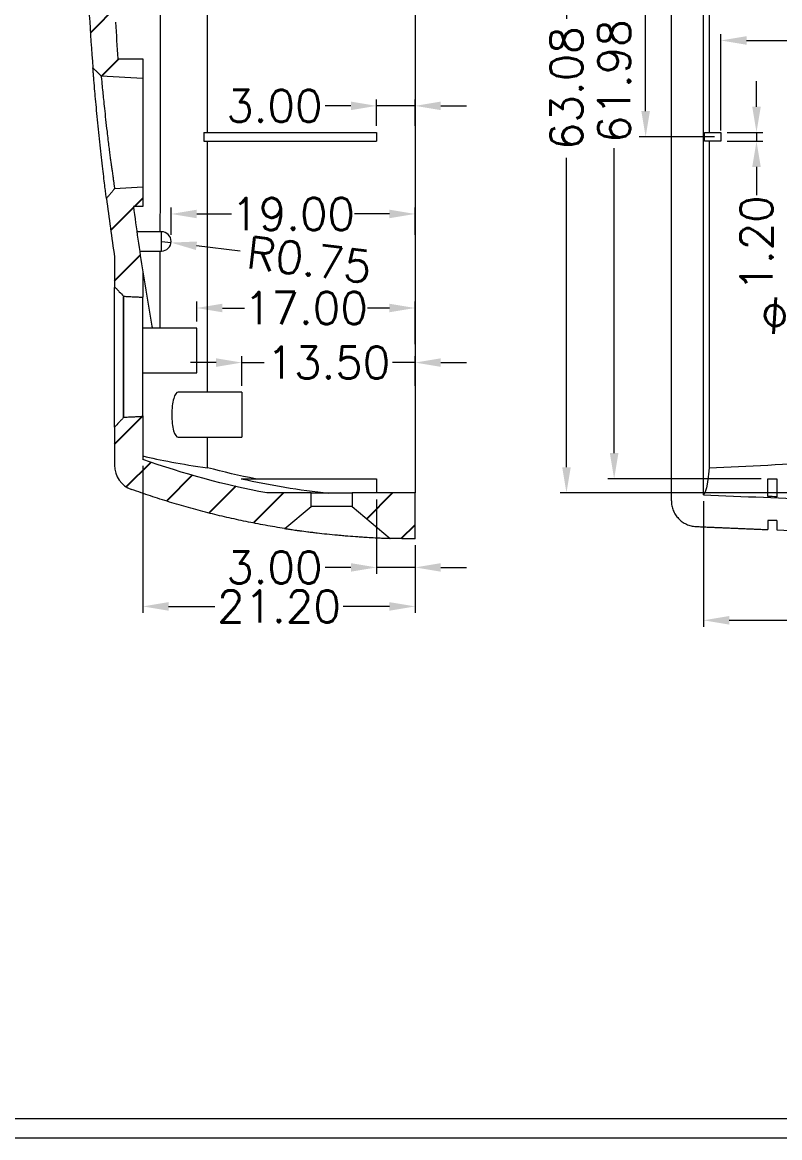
# Model space of a CAD drawing. Header units: millimetres. Extents: x 590 to 905, y 805 to 1028.
# Drawn here: x 736.6 to 795.6, y 804.8 to 891.7 of the extents above; entities that cross this region are included whole.
import ezdxf

# ---------------------------------------------------------------- set-up
doc = ezdxf.new("R2010")
doc.units = ezdxf.units.MM
doc.header["$LTSCALE"] = 0.5
doc.layers.add('14', color=7, linetype='Continuous')
doc.layers.add('17', color=7, linetype='Continuous')
doc.styles.get("Standard").update_dxf_attribs({"font": 'txt', "bigfont": 'gbcbig.shx'})
doc.dimstyles.new('ISO-25', dxfattribs={"dimtxt": 2.5, "dimasz": 2, "dimexe": 0.5, "dimexo": 0.5, "dimtad": 0, "dimzin": 1, "dimdsep": 46, "dimtxsty": 'Standard', "dimcen": 0, "dimclrd": 4, "dimclre": 4, "dimclrt": 3, "dimadec": 0, "dimazin": 0, "dimtfac": 1, "dimtmove": 0, "dimatfit": 3, "dimfxl": 1.25, "dimlwd": 9, "dimlwe": 9, "dimarcsym": 0})

# ---------------------------------------------------------------- blocks, each defined once
blk = doc.blocks.new('HATCH1')
at = {"color": 200, "linetype": 'Continuous'}
for p, q in [((383.28, 521.88), (385.505, 524.103)), ((384.159, 518.518), (385.493, 519.851)), ((386.715, 508.351), (387.364, 508.998)), ((384.859, 506.496), (386.636, 508.271)), ((385.164, 502.56), (387.163, 504.557)), ((385.164, 489.838), (387.3, 491.972)), ((386.069, 486.503), (388.004, 488.435)), ((389.258, 485.447), (391.236, 487.423)), ((392.517, 484.463), (394.628, 486.572)), ((396.037, 483.739), (398.326, 486.026)), ((404.805, 484.016), (406.816, 486.026)), ((407.494, 482.463), (408.564, 483.531))]:
    blk.add_line(p, q, dxfattribs=at)
blk = doc.blocks.new('*D32')
at = {"color": 4, "lineweight": 9}
for p, q in [((748.229, 875.149), (748.229, 877.288)), ((767.229, 875.149), (767.229, 877.288)), ((750.229, 876.788), (752.937, 876.788)), ((765.229, 876.788), (762.52, 876.788))]:
    blk.add_line(p, q, dxfattribs=at)
for points in [[(750.229, 877.121), (750.229, 876.455), (748.229, 876.788)], [(765.229, 877.121), (765.229, 876.455), (767.229, 876.788)]]:
    blk.add_solid(points, dxfattribs=at)
at = {"layer": 'Defpoints', "color": 0, "lineweight": 9}
for p in [(767.229, 876.788), (748.229, 874.649), (767.229, 874.649)]:
    blk.add_point(p, dxfattribs=at)
at = {"color": 3, "lineweight": 9, "insert": (757.729, 876.788), "char_height": 2.5, "attachment_point": 5}
blk.add_mtext('19.00', dxfattribs=at)
blk = doc.blocks.new('*D33')
at = {"color": 4, "lineweight": 9}
for p, q in [((750.229, 868.399), (750.229, 869.959)), ((752.229, 869.459), (753.937, 869.459)), ((765.229, 869.459), (763.52, 869.459)), ((767.229, 866.649), (767.229, 869.959))]:
    blk.add_line(p, q, dxfattribs=at)
for points in [[(752.229, 869.793), (752.229, 869.126), (750.229, 869.459)], [(765.229, 869.793), (765.229, 869.126), (767.229, 869.459)]]:
    blk.add_solid(points, dxfattribs=at)
at = {"layer": 'Defpoints', "color": 0, "lineweight": 9}
for p in [(767.229, 869.459), (750.229, 867.899), (767.229, 866.149)]:
    blk.add_point(p, dxfattribs=at)
at = {"color": 3, "lineweight": 9, "insert": (758.729, 869.459), "char_height": 2.5, "attachment_point": 5}
blk.add_mtext('17.00', dxfattribs=at)
blk = doc.blocks.new('*D34')
at = {"color": 4, "lineweight": 9}
for p, q in [((751.729, 865.206), (749.729, 865.206)), ((753.729, 863.399), (753.729, 865.706)), ((753.729, 865.206), (755.479, 865.206)), ((767.229, 865.206), (765.479, 865.206)), ((767.229, 863.399), (767.229, 865.706)), ((769.229, 865.206), (771.229, 865.206))]:
    blk.add_line(p, q, dxfattribs=at)
for points in [[(751.729, 865.539), (751.729, 864.873), (753.729, 865.206)], [(769.229, 865.539), (769.229, 864.873), (767.229, 865.206)]]:
    blk.add_solid(points, dxfattribs=at)
at = {"layer": 'Defpoints', "color": 0, "lineweight": 9}
for p in [(767.229, 865.206), (753.729, 862.899), (767.229, 862.899)]:
    blk.add_point(p, dxfattribs=at)
at = {"color": 3, "lineweight": 9, "insert": (760.479, 865.206), "char_height": 2.5, "attachment_point": 5}
blk.add_mtext('13.50', dxfattribs=at)
blk = doc.blocks.new('*D37')
at = {"color": 4, "lineweight": 9}
for p, q in [((782.476, 918.124), (783.235, 918.124)), ((782.735, 916.124), (782.735, 892.344)), ((782.735, 858.149), (782.735, 881.928)), ((794.194, 856.149), (782.235, 856.149))]:
    blk.add_line(p, q, dxfattribs=at)
for points in [[(782.402, 916.124), (783.069, 916.124), (782.735, 918.124)], [(782.402, 858.149), (783.069, 858.149), (782.735, 856.149)]]:
    blk.add_solid(points, dxfattribs=at)
at = {"layer": 'Defpoints', "color": 0, "lineweight": 9}
for p in [(781.976, 918.124), (782.735, 856.149), (794.694, 856.149)]:
    blk.add_point(p, dxfattribs=at)
at = {"color": 3, "lineweight": 9, "insert": (782.735, 887.136), "char_height": 2.5, "attachment_point": 5, "rotation": 90}
blk.add_mtext('61.98', dxfattribs=at)
blk = doc.blocks.new('*D38')
at = {"color": 4, "lineweight": 9}
for p, q in [((784.37, 918.124), (785.686, 918.124)), ((785.186, 916.124), (785.186, 906.086)), ((785.186, 884.799), (785.186, 894.836)), ((790.544, 882.799), (784.686, 882.799))]:
    blk.add_line(p, q, dxfattribs=at)
for points in [[(784.853, 916.124), (785.52, 916.124), (785.186, 918.124)], [(784.853, 884.799), (785.52, 884.799), (785.186, 882.799)]]:
    blk.add_solid(points, dxfattribs=at)
at = {"layer": 'Defpoints', "color": 0, "lineweight": 9}
for p in [(783.87, 918.124), (785.186, 918.124), (791.044, 882.799)]:
    blk.add_point(p, dxfattribs=at)
at = {"color": 3, "lineweight": 9, "insert": (785.186, 900.461), "char_height": 2.5, "attachment_point": 5, "rotation": 90}
blk.add_mtext('35.33', dxfattribs=at)
blk = doc.blocks.new('*D40')
at = {"color": 4, "lineweight": 9}
for p, q in [((791.044, 883.299), (791.044, 890.808)), ((793.044, 890.308), (825.335, 890.308)), ((868.044, 890.308), (835.752, 890.308)), ((870.044, 882.949), (870.044, 890.808))]:
    blk.add_line(p, q, dxfattribs=at)
for points in [[(793.044, 890.641), (793.044, 889.975), (791.044, 890.308)], [(868.044, 890.641), (868.044, 889.975), (870.044, 890.308)]]:
    blk.add_solid(points, dxfattribs=at)
at = {"layer": 'Defpoints', "color": 0, "lineweight": 9}
for p in [(870.044, 890.308), (791.044, 882.799), (870.044, 882.449)]:
    blk.add_point(p, dxfattribs=at)
at = {"color": 3, "lineweight": 9, "insert": (830.544, 890.308), "char_height": 2.5, "attachment_point": 5}
blk.add_mtext('79.00', dxfattribs=at)
blk = doc.blocks.new('*D41')
at = {"color": 4, "lineweight": 9}
for p, q in [((793.82, 885.149), (793.82, 887.149)), ((791.544, 883.149), (794.32, 883.149)), ((793.82, 883.149), (793.82, 882.449)), ((791.544, 882.449), (794.32, 882.449)), ((793.82, 880.449), (793.82, 878.24))]:
    blk.add_line(p, q, dxfattribs=at)
for points in [[(793.487, 885.149), (794.154, 885.149), (793.82, 883.149)], [(793.487, 880.449), (794.154, 880.449), (793.82, 882.449)]]:
    blk.add_solid(points, dxfattribs=at)
at = {"layer": 'Defpoints', "color": 0, "lineweight": 9}
for p in [(791.044, 883.149), (791.044, 882.449), (793.82, 882.449)]:
    blk.add_point(p, dxfattribs=at)
at = {"color": 3, "lineweight": 9, "insert": (793.82, 874.49), "char_height": 2.5, "attachment_point": 5, "rotation": 90}
blk.add_mtext('1.20', dxfattribs=at)
blk = doc.blocks.new('*D55')
at = {"color": 4, "lineweight": 9}
for p, q in [((809.928, 875.827), (811.735, 876.684)), ((808.121, 874.97), (806.766, 874.327)), ((803.152, 872.613), (804.959, 873.47))]:
    blk.add_line(p, q, dxfattribs=at)
for points in [[(809.785, 876.128), (810.071, 875.526), (808.121, 874.97)], [(804.816, 873.771), (805.102, 873.169), (806.766, 874.327)]]:
    blk.add_solid(points, dxfattribs=at)
at = {"layer": 'Defpoints', "color": 0, "lineweight": 9}
for p in [(808.121, 874.97), (806.766, 874.327)]:
    blk.add_point(p, dxfattribs=at)
at = {"color": 3, "lineweight": 9, "insert": (798.634, 870.47), "char_height": 2.5, "attachment_point": 5, "rotation": 25.37646}
blk.add_mtext('∅1.50', dxfattribs=at)
blk = doc.blocks.new('*D133')
at = {"color": 4, "lineweight": 9}
for p, q in [((789.694, 854.409), (789.694, 844.622)), ((871.393, 854.409), (871.393, 844.622)), ((791.694, 845.122), (825.544, 845.122)), ((869.393, 845.122), (835.544, 845.122))]:
    blk.add_line(p, q, dxfattribs=at)
for points in [[(791.694, 845.455), (791.694, 844.788), (789.694, 845.122)], [(869.393, 845.455), (869.393, 844.788), (871.393, 845.122)]]:
    blk.add_solid(points, dxfattribs=at)
at = {"layer": 'Defpoints', "color": 0, "lineweight": 9}
for p in [(789.694, 854.909), (871.393, 854.909), (871.393, 845.122)]:
    blk.add_point(p, dxfattribs=at)
at = {"color": 3, "lineweight": 9, "insert": (830.544, 845.122), "char_height": 2.5, "attachment_point": 5}
blk.add_mtext('81.70', dxfattribs=at)
blk = doc.blocks.new('*D134')
at = {"color": 4, "lineweight": 9}
for p, q in [((784.054, 918.124), (778.522, 918.124)), ((779.022, 916.124), (779.022, 892.003)), ((779.022, 857.049), (779.022, 881.169)), ((826.544, 855.049), (778.522, 855.049))]:
    blk.add_line(p, q, dxfattribs=at)
for points in [[(778.689, 916.124), (779.355, 916.124), (779.022, 918.124)], [(778.689, 857.049), (779.355, 857.049), (779.022, 855.049)]]:
    blk.add_solid(points, dxfattribs=at)
at = {"layer": 'Defpoints', "color": 0, "lineweight": 9}
for p in [(779.022, 918.124), (784.554, 918.124), (827.044, 855.049)]:
    blk.add_point(p, dxfattribs=at)
at = {"color": 3, "lineweight": 9, "insert": (779.022, 886.586), "char_height": 2.5, "attachment_point": 5, "rotation": 90}
blk.add_mtext('63.08', dxfattribs=at)
blk = doc.blocks.new('*D149')
at = {"color": 4, "lineweight": 9}
for p, q in [((764.229, 854.549), (764.229, 848.743)), ((767.229, 850.974), (767.229, 848.743)), ((762.229, 849.243), (760.229, 849.243)), ((767.229, 849.243), (764.229, 849.243)), ((769.229, 849.243), (771.229, 849.243))]:
    blk.add_line(p, q, dxfattribs=at)
for points in [[(762.229, 849.577), (762.229, 848.91), (764.229, 849.243)], [(769.229, 849.577), (769.229, 848.91), (767.229, 849.243)]]:
    blk.add_solid(points, dxfattribs=at)
at = {"layer": 'Defpoints', "color": 0, "lineweight": 9}
for p in [(764.229, 855.049), (767.229, 851.474), (764.229, 849.243)]:
    blk.add_point(p, dxfattribs=at)
at = {"color": 3, "lineweight": 9, "insert": (756.27, 849.243), "char_height": 2.5, "attachment_point": 5}
blk.add_mtext('3.00', dxfattribs=at)
blk = doc.blocks.new('*D150')
at = {"color": 4, "lineweight": 9}
for p, q in [((762.229, 885.213), (760.229, 885.213)), ((764.229, 883.649), (764.229, 885.713)), ((767.229, 885.213), (764.229, 885.213)), ((767.229, 883.649), (767.229, 885.713)), ((769.229, 885.213), (771.229, 885.213))]:
    blk.add_line(p, q, dxfattribs=at)
for points in [[(762.229, 885.546), (762.229, 884.879), (764.229, 885.213)], [(769.229, 885.546), (769.229, 884.879), (767.229, 885.213)]]:
    blk.add_solid(points, dxfattribs=at)
at = {"layer": 'Defpoints', "color": 0, "lineweight": 9}
for p in [(764.229, 885.213), (764.229, 883.149), (767.229, 883.149)]:
    blk.add_point(p, dxfattribs=at)
at = {"color": 3, "lineweight": 9, "insert": (756.27, 885.213), "char_height": 2.5, "attachment_point": 5}
blk.add_mtext('3.00', dxfattribs=at)
blk = doc.blocks.new('*D152')
at = {"color": 4, "lineweight": 9}
for p, q in [((747.479, 874.649), (748.223, 874.556)), ((753.618, 873.886), (750.208, 874.31))]:
    blk.add_line(p, q, dxfattribs=at)
blk.add_solid([(750.249, 874.641), (750.167, 873.979), (748.223, 874.556)], dxfattribs=at)
at = {"layer": 'Defpoints', "color": 0, "lineweight": 9}
for p in [(747.479, 874.649), (748.223, 874.556)]:
    blk.add_point(p, dxfattribs=at)
at = {"color": 3, "lineweight": 9, "insert": (758.993, 873.219), "char_height": 2.5, "attachment_point": 5, "rotation": 352.92321}
blk.add_mtext('R0.75', dxfattribs=at)
blk = doc.blocks.new('*D153')
at = {"color": 4, "lineweight": 9}
for p, q in [((746.029, 857.159), (746.029, 845.704)), ((767.229, 850.974), (767.229, 845.704)), ((748.029, 846.204), (751.629, 846.204)), ((765.229, 846.204), (761.629, 846.204))]:
    blk.add_line(p, q, dxfattribs=at)
for points in [[(748.029, 846.537), (748.029, 845.87), (746.029, 846.204)], [(765.229, 846.537), (765.229, 845.87), (767.229, 846.204)]]:
    blk.add_solid(points, dxfattribs=at)
at = {"layer": 'Defpoints', "color": 0, "lineweight": 9}
for p in [(746.029, 857.659), (767.229, 851.474), (746.029, 846.204)]:
    blk.add_point(p, dxfattribs=at)
at = {"color": 3, "lineweight": 9, "insert": (756.629, 846.204), "char_height": 2.5, "attachment_point": 5}
blk.add_mtext('21.20', dxfattribs=at)

msp = doc.modelspace()

# ---------------------------------------------------------------- linework, layer by layer
at = {"color": 7, "linetype": 'Continuous', "lineweight": 9}
for p, q in [((591.373, 806.302), (903.373, 806.302)), ((589.873, 804.802), (904.873, 804.802))]:
    msp.add_line(p, q, dxfattribs=at)
at = {"layer": '14', "color": 7, "linetype": 'Continuous', "lineweight": 9}
for p, q in [((767.229, 978.216), (767.229, 855.049)), ((787.194, 854.431), (787.194, 978.628)), ((789.694, 854.909), (789.694, 978.216)), ((790.137, 933.149), (790.137, 883.149)), ((751.072, 883.149), (751.072, 930.399)), ((744.093, 888.874), (746.029, 888.874)), ((746.029, 888.874), (746.029, 887.374)), ((742.785, 887.544), (746.029, 887.374)), ((746.029, 887.374), (746.029, 878.874)), ((750.769, 883.149), (750.769, 882.449)), ((750.769, 883.149), (764.229, 883.149)), ((764.229, 883.149), (764.229, 882.449)), ((789.777, 883.149), (791.044, 883.149)), ((789.777, 882.449), (789.777, 883.149)), ((791.044, 883.149), (791.044, 882.449)), ((750.769, 882.449), (764.229, 882.449)), ((751.072, 862.899), (751.072, 882.449)), ((791.044, 882.449), (789.777, 882.449)), ((790.137, 882.449), (790.137, 857.01)), ((746.029, 878.874), (743.831, 878.758)), ((746.029, 878.874), (746.029, 877.374)), ((746.029, 877.374), (745.29, 877.374)), ((747.479, 875.399), (745.563, 875.399)), ((747.479, 873.899), (747.479, 875.399)), ((745.78, 873.899), (747.479, 873.899)), ((743.829, 873.424), (743.829, 871.114)), ((746.029, 872.278), (746.029, 870.299)), ((750.229, 867.899), (746.029, 867.899)), ((750.229, 866.149), (750.229, 867.899)), ((750.229, 864.399), (750.229, 866.149)), ((746.029, 864.399), (750.229, 864.399)), ((753.729, 862.899), (748.772, 862.899)), ((753.729, 862.899), (753.729, 859.399)), ((746.029, 860.999), (746.029, 857.659)), ((743.829, 860.183), (743.829, 857.2)), ((748.772, 859.399), (753.729, 859.399)), ((751.072, 857.01), (751.072, 859.399)), ((753.693, 856.149), (764.229, 856.149)), ((764.229, 856.149), (764.229, 855.049)), ((794.694, 856.149), (795.394, 856.149)), ((794.694, 854.772), (794.694, 856.149)), ((795.394, 856.149), (795.394, 854.744)), ((759.129, 855.049), (755.686, 855.049)), ((759.129, 853.997), (759.129, 855.049)), ((759.129, 855.049), (762.329, 855.049)), ((767.229, 855.049), (762.329, 855.049)), ((762.329, 855.049), (762.329, 853.997)), ((767.229, 851.474), (767.229, 855.049)), ((757.075, 852.274), (759.129, 853.997)), ((762.329, 853.997), (759.129, 853.997)), ((762.329, 853.997), (765.296, 851.507)), ((795.394, 852.892), (794.694, 852.892)), ((794.694, 852.892), (794.694, 852.192)), ((795.394, 852.892), (795.394, 852.164))]:
    msp.add_line(p, q, dxfattribs=at)
for centre, radius, start, end in [((951.494, 904.649), 210, 183.37458, 184.50099), ((951.494, 904.649), 208, 183.56262, 184.34957), ((951.494, 904.649), 210, 187.292, 188.55091), ((951.494, 904.649), 208, 187.53488, 188.95322), ((747.479, 874.649), 0.75, 0, 90), ((747.479, 874.649), 0.75, 270, 0), ((745.829, 857.2), 2, 180, 250.32668)]:
    msp.add_arc(centre, radius, start, end, dxfattribs=at)
for points, knots in [([(747.364, 933.399), (747.378, 921.966), (747.383, 910.532), (747.379, 893.381), (747.376, 887.664), (747.368, 879.765), (747.366, 877.582), (747.363, 875.399)], [0, 0, 0, 0, 0.591399, 0.591399, 0.887098, 0.887098, 1, 1, 1, 1]), ([(743.001, 879.535), (742.973, 879.772), (742.911, 880.295), (742.808, 881.187), (742.702, 882.149), (742.597, 883.144), (742.498, 884.138), (742.406, 885.093), (742.326, 885.976), (742.266, 886.659), (742.223, 887.163), (742.193, 887.526), (742.166, 887.861), (742.147, 888.109), (742.142, 888.173), (742.142, 888.166)], [0, 0, 0, 0, 0.083302, 0.167599, 0.251959, 0.335405, 0.418824, 0.503206, 0.587494, 0.670787, 0.726336, 0.781829, 0.838248, 0.92227, 1, 1, 1, 1]), ([(742.786, 887.546), (742.785, 887.541), (742.787, 887.52), (742.802, 887.349), (742.841, 886.929), (742.894, 886.363), (742.961, 885.708), (743.037, 884.987), (743.13, 884.137), (743.225, 883.307), (743.312, 882.583), (743.38, 882.017), (743.44, 881.532), (743.493, 881.126), (743.538, 880.795), (743.574, 880.534), (743.603, 880.335), (743.625, 880.193), (743.636, 880.117), (743.64, 880.087)], [0, 0, 0, 0, 0.042226, 0.137872, 0.233475, 0.329052, 0.403488, 0.484197, 0.571159, 0.664352, 0.726792, 0.782921, 0.832753, 0.876297, 0.913564, 0.944562, 0.969297, 0.987775, 1, 1, 1, 1]), ([(743.64, 880.087), (743.65, 880.018), (743.668, 879.887), (743.694, 879.704), (743.717, 879.538), (743.738, 879.388), (743.757, 879.254), (743.774, 879.137), (743.789, 879.037), (743.801, 878.952), (743.812, 878.883), (743.82, 878.829), (743.826, 878.791), (743.829, 878.769), (743.83, 878.765), (743.833, 878.755), (743.829, 878.76)], [0, 0, 0, 0, 0.081885, 0.162697, 0.242444, 0.321132, 0.398766, 0.475353, 0.5509, 0.625413, 0.698898, 0.771363, 0.842814, 0.913258, 0.982703, 1, 1, 1, 1]), ([(743.18, 878.093), (743.181, 878.089), (743.189, 878.021), (743.196, 877.971), (743.188, 878.032), (743.17, 878.173), (743.136, 878.437), (743.083, 878.866), (743.03, 879.298), (743.001, 879.535)], [0, 0, 0, 0, 0.014007, 0.210214, 0.341068, 0.471913, 0.605098, 0.803539, 1, 1, 1, 1]), ([(747.361, 873.899), (747.361, 873.723), (747.361, 873.548), (747.358, 871.548), (747.355, 869.724), (747.353, 867.899)], [0, 0, 0, 0, 0.087726, 0.087726, 1, 1, 1, 1]), ([(746.029, 872.278), (746.228, 871.015), (746.437, 869.761), (746.694, 868.305), (746.731, 868.096), (746.769, 867.887)], [0, 0, 0, 0, 0.855981, 0.855981, 1, 1, 1, 1]), ([(743.829, 871.114), (743.889, 871.05), (743.95, 870.986), (744.011, 870.922), (744.072, 870.858), (744.133, 870.794), (744.193, 870.73), (744.305, 870.612), (744.416, 870.495), (744.528, 870.377)], [0, 0, 0, 0, 0.260874, 0.260874, 0.260874, 0.521747, 0.521747, 0.521747, 1, 1, 1, 1]), ([(743.829, 860.239), (743.829, 860.202), (743.829, 860.144), (743.829, 860.345), (743.829, 861.046), (743.829, 861.936), (743.829, 862.885), (743.829, 864.077), (743.829, 865.641), (743.829, 867.208), (743.829, 868.399), (743.829, 869.348), (743.829, 870.241), (743.829, 870.816), (743.829, 871.013), (743.829, 871.058)], [0, 0, 0, 0, 0.058101, 0.187138, 0.307896, 0.37351, 0.433479, 0.501333, 0.558943, 0.616442, 0.68407, 0.743939, 0.809312, 0.92969, 1, 1, 1, 1]), ([(744.528, 870.383), (744.528, 870.379), (744.528, 870.374), (744.528, 870.37), (744.528, 870.306), (744.528, 870), (744.528, 869.765), (744.528, 869.101), (744.528, 868.668), (744.528, 867.758), (744.528, 867.415), (744.528, 866.803), (744.528, 866.581), (744.528, 866.105), (744.528, 865.851), (744.528, 865.351), (744.528, 865.098), (744.528, 864.632), (744.528, 864.415), (744.528, 863.819), (744.528, 863.48), (744.528, 862.583), (744.528, 862.162), (744.528, 861.507), (744.528, 861.278), (744.528, 860.984), (744.528, 860.918), (744.528, 860.923), (744.528, 861.195), (744.528, 862.192), (744.528, 862.62), (744.528, 863.527), (744.528, 863.867), (744.528, 864.476), (744.528, 864.693), (744.528, 865.171), (744.528, 865.419), (744.528, 865.672)], [0, 0, 0, 0, 0.000969, 0.000969, 0.084221, 0.084221, 0.167474, 0.167474, 0.250727, 0.250727, 0.292353, 0.292353, 0.313166, 0.313166, 0.333979, 0.333979, 0.354792, 0.354792, 0.375605, 0.375605, 0.417232, 0.417232, 0.500484, 0.500484, 0.583737, 0.583737, 0.66699, 0.66699, 0.833495, 0.833495, 0.916747, 0.916747, 0.958374, 0.958374, 0.979187, 0.979187, 1, 1, 1, 1]), ([(744.528, 865.672), (744.528, 865.926), (744.528, 866.18), (744.528, 866.647), (744.528, 866.867), (744.528, 867.469), (744.528, 867.81), (744.528, 868.702), (744.528, 869.129), (744.528, 869.787), (744.528, 870.02), (744.528, 870.237), (744.528, 870.288), (744.528, 870.323)], [0, 0, 0, 0, 0.071926, 0.071926, 0.143852, 0.143852, 0.287704, 0.287704, 0.575409, 0.575409, 0.863113, 0.863113, 1, 1, 1, 1]), ([(744.528, 870.277), (744.528, 870.244), (744.528, 870.203), (744.528, 870), (744.528, 869.765), (744.528, 869.101), (744.528, 868.668), (744.528, 867.758), (744.528, 867.415), (744.528, 866.803), (744.528, 866.581), (744.528, 866.105), (744.528, 865.851), (744.528, 865.351), (744.528, 865.098), (744.528, 864.632), (744.528, 864.415), (744.528, 863.819), (744.528, 863.48), (744.528, 862.583), (744.528, 862.162), (744.528, 861.507), (744.528, 861.278), (744.528, 860.984), (744.528, 860.914), (744.528, 860.922), (744.528, 860.952), (744.528, 861.018)], [0, 0, 0, 0, 0.041045, 0.041045, 0.166088, 0.166088, 0.291131, 0.291131, 0.353653, 0.353653, 0.384913, 0.384913, 0.416174, 0.416174, 0.447435, 0.447435, 0.478696, 0.478696, 0.541217, 0.541217, 0.66626, 0.66626, 0.791303, 0.791303, 0.916346, 0.916346, 1, 1, 1, 1]), ([(746.029, 865.422), (746.029, 865.482), (746.029, 865.542), (746.029, 865.844), (746.029, 866.088), (746.029, 866.547), (746.029, 866.763), (746.029, 867.361), (746.029, 867.7), (746.029, 868.6), (746.029, 869.029), (746.029, 869.69), (746.029, 869.923), (746.029, 870.227), (746.029, 870.291), (746.029, 870.296), (746.029, 870.303), (746.029, 870.293)], [0, 0, 0, 0, 0.015245, 0.015245, 0.076575, 0.076575, 0.137905, 0.137905, 0.260564, 0.260564, 0.505883, 0.505883, 0.751202, 0.751202, 0.996521, 0.996521, 1, 1, 1, 1]), ([(746.029, 861.051), (746.029, 861.016), (746.029, 861.001), (746.029, 860.993), (746.029, 861.063), (746.029, 861.355), (746.029, 861.583), (746.029, 862.234), (746.029, 862.652), (746.029, 863.539), (746.029, 863.874), (746.029, 864.457), (746.029, 864.668), (746.029, 865.063), (746.029, 865.241), (746.029, 865.422)], [0, 0, 0, 0, 0.110503, 0.110503, 0.336387, 0.336387, 0.56227, 0.56227, 0.788154, 0.788154, 0.901095, 0.901095, 0.957566, 0.957566, 1, 1, 1, 1]), ([(748.772, 862.899), (748.645, 862.898), (748.52, 862.721), (748.339, 862.076), (748.286, 861.616), (748.286, 860.683), (748.339, 860.221), (748.519, 859.579), (748.644, 859.399), (748.772, 859.399)], [0, 0, 0, 0, 0.249601, 0.249601, 0.49989, 0.49989, 0.750179, 0.750179, 1, 1, 1, 1]), ([(744.528, 860.92), (744.467, 860.856), (744.406, 860.792), (744.345, 860.728), (744.285, 860.664), (744.224, 860.6), (744.163, 860.536), (744.052, 860.418), (743.94, 860.301), (743.829, 860.183)], [0, 0, 0, 0, 0.260874, 0.260874, 0.260874, 0.521747, 0.521747, 0.521747, 1, 1, 1, 1]), ([(790.137, 857.01), (793.172, 857.145), (796.233, 857.296), (800.862, 857.531), (802.411, 857.611), (804.744, 857.73), (805.523, 857.77), (807.084, 857.85), (807.867, 857.89), (808.649, 857.93)], [0, 0, 0, 0, 0.5, 0.5, 0.75, 0.75, 0.875, 0.875, 1, 1, 1, 1]), ([(789.694, 854.909), (795.916, 854.624), (802.139, 854.404), (814.589, 854.095), (820.816, 854.005), (827.044, 853.981)], [0, 0, 0, 0, 0.5, 0.5, 1, 1, 1, 1]), ([(787.194, 854.431), (787.194, 854.303), (787.206, 854.177), (787.242, 853.991), (787.257, 853.929), (787.292, 853.807), (787.313, 853.746), (787.384, 853.569), (787.442, 853.457), (787.579, 853.244), (787.659, 853.142), (787.834, 852.959), (787.93, 852.876), (788.085, 852.765), (788.139, 852.731), (788.25, 852.667), (788.306, 852.638), (788.479, 852.559), (788.598, 852.518), (788.847, 852.457), (788.974, 852.439), (789.102, 852.433)], [0, 0, 0, 0, 0.125, 0.125, 0.1875, 0.1875, 0.25, 0.25, 0.375, 0.375, 0.5, 0.5, 0.625, 0.625, 0.6875, 0.6875, 0.75, 0.75, 0.875, 0.875, 1, 1, 1, 1]), ([(757.073, 852.274), (757.078, 852.274), (757.102, 852.27), (757.179, 852.258), (757.211, 852.254), (757.288, 852.242), (757.333, 852.235), (757.486, 852.213), (757.61, 852.195), (757.831, 852.163), (757.91, 852.152), (758.081, 852.128), (758.171, 852.116), (758.453, 852.078), (758.659, 852.051), (758.994, 852.009), (759.111, 851.995), (759.349, 851.966), (759.47, 851.952), (759.843, 851.909), (760.101, 851.88), (760.638, 851.824), (760.908, 851.797), (761.315, 851.759), (761.45, 851.747), (761.723, 851.723), (761.859, 851.712), (762.26, 851.679), (762.519, 851.66), (762.896, 851.633), (763.02, 851.625), (763.26, 851.609), (763.376, 851.601), (763.711, 851.581), (763.919, 851.569), (764.301, 851.549), (764.469, 851.541), (764.69, 851.531), (764.758, 851.528), (764.883, 851.523), (764.94, 851.521), (765.091, 851.515), (765.167, 851.512), (765.244, 851.509), (765.264, 851.508), (765.284, 851.507), (765.288, 851.507), (765.293, 851.507), (765.301, 851.507), (765.29, 851.507)], [0, 0, 0, 0, 0.062488, 0.062488, 0.093732, 0.093732, 0.124976, 0.124976, 0.187465, 0.187465, 0.218709, 0.218709, 0.249953, 0.249953, 0.312441, 0.312441, 0.343685, 0.343685, 0.374929, 0.374929, 0.437418, 0.437418, 0.499906, 0.499906, 0.53115, 0.53115, 0.562394, 0.562394, 0.624882, 0.624882, 0.656126, 0.656126, 0.68737, 0.68737, 0.749859, 0.749859, 0.812347, 0.812347, 0.843591, 0.843591, 0.874835, 0.874835, 0.937323, 0.937323, 0.968567, 0.968567, 0.999812, 0.999812, 1, 1, 1, 1])]:
    msp.add_open_spline(points, degree=3, knots=knots, dxfattribs=at)
for points, degree in [([(742.142, 888.169), (742.783, 887.544)], 1), ([(743.831, 878.759), (743.193, 877.994)], 1), ([(744.528, 870.377), (746.029, 870.299)], 1), ([(746.029, 860.999), (744.528, 860.92)], 1), ([(746.029, 857.93), (747.353, 857.612), (749.021, 857.281), (751.072, 857.01)], 3), ([(755.686, 855.049), (752.405, 855.661), (749.186, 856.532), (746.029, 857.659)], 3), ([(754.792, 856.146), (753.544, 856.395), (752.304, 856.684), (751.072, 857.01)], 3), ([(790.137, 857.01), (789.993, 855.612), (789.844, 854.92), (789.694, 854.909)], 3), ([(757.075, 852.274), (750.998, 853.227), (745.155, 855.316)], 2), ([(753.693, 856.149), (755.946, 855.652), (758.215, 855.281), (760.501, 855.035)], 3), ([(795.394, 854.744), (795.16, 854.753), (794.927, 854.762), (794.694, 854.772)], 3), ([(789.102, 852.433), (791.898, 852.304), (794.694, 852.192)], 2), ([(795.394, 852.164), (830.544, 850.784), (865.694, 852.164)], 2), ([(767.229, 851.474), (766.26, 851.477), (765.296, 851.507)], 2)]:
    msp.add_open_spline(points, degree=degree, dxfattribs=at)
at = {"layer": '17', "color": 80, "linetype": 'Continuous', "lineweight": 9}
for p, q in [((742.783, 887.544), (742.785, 887.544)), ((743.831, 878.758), (743.831, 878.759))]:
    msp.add_line(p, q, dxfattribs=at)

# ---------------------------------------------------------------- block references
at = {"layer": '14', "color": 200, "linetype": 'Continuous', "lineweight": 9}
msp.add_blockref('HATCH1', (358.665, 369.023), dxfattribs=at)

# ---------------------------------------------------------------- dimensions: what is measured, and where the dimension line sits
at = {"lineweight": 9}
for base, p1, p2, picture, middle in [((779.022094219, 918.123652731), (827.043527866, 855.048652731), (784.553732153, 918.123652731), '*D134', (779.022094219, 886.586152731)), ((782.735398911, 856.148652731), (781.976112908, 918.123652731), (794.693527866, 856.148652731), '*D37', (782.735398911, 887.136152731)), ((785.186368554, 918.123652731), (791.043527866, 882.798652731), (783.869546112, 918.123652731), '*D38', (785.186368554, 900.461152731))]:
    dim = msp.add_linear_dim(base=base, p1=p1, p2=p2, angle=90, dimstyle='ISO-25', dxfattribs=at)
    dim.commit()
    dim.dimension.update_dxf_attribs({"geometry": picture, "text_midpoint": middle})
for base, p1, p2, picture, middle in [((870.044, 890.308), (791.044, 882.799), (870.044, 882.449), '*D40', (830.544, 890.308)), ((767.229, 876.788), (748.229, 874.649), (767.229, 874.649), '*D32', (757.729, 876.788)), ((767.229, 869.459), (750.229, 867.899), (767.229, 866.149), '*D33', (758.729, 869.459))]:
    dim = msp.add_linear_dim(base=base, p1=p1, p2=p2, dimstyle='ISO-25', dxfattribs=at)
    dim.commit()
    dim.dimension.update_dxf_attribs({"geometry": picture, "text_midpoint": middle, "dimtype": 160})
for base, p1, p2, picture, middle in [((764.229, 885.213), (767.229, 883.149), (764.229, 883.149), '*D150', (756.27, 885.213)), ((767.229, 865.206), (753.729, 862.899), (767.229, 862.899), '*D34', (760.479, 865.206)), ((746.029, 846.204), (767.229, 851.474), (746.029, 857.659), '*D153', (756.629, 846.204)), ((764.229, 849.243), (767.229, 851.474), (764.229, 855.049), '*D149', (756.27, 849.243)), ((871.393, 845.122), (789.694, 854.909), (871.393, 854.909), '*D133', (830.544, 845.122))]:
    dim = msp.add_linear_dim(base=base, p1=p1, p2=p2, dimstyle='ISO-25', dxfattribs=at)
    dim.commit()
    dim.dimension.update_dxf_attribs({"geometry": picture, "text_midpoint": middle})
dim = msp.add_linear_dim(base=(793.82, 882.449), p1=(791.044, 883.149), p2=(791.044, 882.449), angle=90, text='1.20', dimstyle='ISO-25', dxfattribs=at)
dim.commit()
dim.dimension.update_dxf_attribs({"geometry": '*D41', "text_midpoint": (793.82, 874.49), "dimtype": 160})
dim = msp.add_diameter_dim_2p(p1=(808.121, 874.97), p2=(806.766, 874.327), dimstyle='ISO-25', dxfattribs=at)
dim.commit()
dim.dimension.update_dxf_attribs({"geometry": '*D55', "text_midpoint": (798.634, 870.47)})
dim = msp.add_radius_dim(center=(747.479, 874.649), mpoint=(748.223, 874.556), dimstyle='ISO-25', dxfattribs=at)
dim.commit()
dim.dimension.update_dxf_attribs({"geometry": '*D152', "text_midpoint": (758.993, 873.219), "dimtype": 164})

doc.saveas('drawing.dxf')
